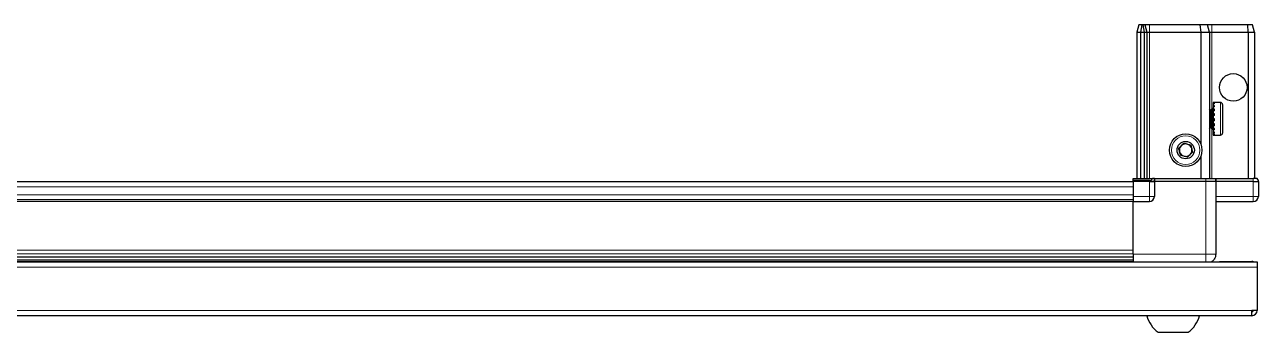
# Model space of a CAD drawing. Header units: millimetres. Extents: x 355 to 3897, y -219 to 1534.
# Drawn here: x 1019 to 1511.4, y -219.1 to -96.5 of the extents above; entities that cross this region are included whole.
import ezdxf

# ---------------------------------------------------------------- set-up
doc = ezdxf.new("R2010")
doc.units = ezdxf.units.MM

msp = doc.modelspace()

# ---------------------------------------------------------------- linework, layer by layer
at = {"color": 7, "linetype": 'Continuous', "lineweight": 25}
for p, q in [((1463.7, -96.49), (1462.9, -99.49)), ((1464.85, -96.49), (1463.7, -96.49)), ((1464.85, -96.49), (1464.4, -99.49)), ((1465.35, -96.49), (1464.85, -96.49)), ((1465.35, -96.49), (1465.9, -99.49)), ((1466.09, -96.49), (1465.35, -96.49)), ((1466.09, -96.49), (1466.9, -99.49)), ((1467.9, -96.49), (1466.09, -96.49)), ((1488.06, -96.49), (1467.9, -96.49)), ((1488.06, -96.49), (1488.4, -99.49)), ((1491.09, -96.49), (1488.06, -96.49)), ((1491.9, -99.49), (1491.09, -96.49)), ((1492.9, -96.49), (1491.09, -96.49)), ((1507.24, -96.49), (1492.9, -96.49)), ((1507.4, -99.49), (1507.24, -96.49)), ((1509.09, -96.49), (1507.24, -96.49)), ((1509.9, -99.49), (1509.09, -96.49)), ((1462.9, -99.49), (1464.4, -99.49)), ((1462.9, -99.49), (1462.9, -157.79)), ((1464.4, -99.49), (1465.9, -99.49)), ((1464.4, -99.49), (1464.4, -157.79)), ((1465.9, -99.49), (1466.9, -99.49)), ((1465.9, -99.49), (1465.9, -157.79)), ((1466.9, -99.49), (1466.9, -157.79)), ((1466.9, -99.49), (1467.9, -99.49)), ((1467.9, -99.49), (1488.4, -99.49)), ((1488.4, -99.49), (1488.4, -143.99)), ((1488.4, -99.49), (1491.9, -99.49)), ((1491.9, -99.49), (1491.9, -157.79)), ((1491.9, -99.49), (1492.9, -99.49)), ((1492.9, -99.49), (1507.4, -99.49)), ((1507.4, -99.49), (1509.9, -99.49)), ((1507.4, -99.49), (1507.4, -157.79)), ((1509.9, -99.49), (1509.9, -157.79)), ((1496.3, -127.49), (1493.4, -127.49)), ((1493.9, -127.49), (1493.4, -127.49)), ((1493.4, -127.49), (1493.4, -127.53)), ((1493.4, -127.53), (1493.4, -127.82)), ((1493.9, -127.53), (1493.4, -127.53)), ((1493.9, -127.82), (1493.4, -127.82)), ((1493.4, -127.82), (1493.4, -128.09)), ((1493.9, -127.53), (1493.9, -127.49)), ((1493.9, -128.09), (1493.9, -127.82)), ((1491.93, -129.99), (1491.9, -129.99)), ((1492.41, -130.68), (1491.93, -129.99)), ((1491.93, -129.99), (1491.93, -137.99)), ((1492.9, -129.99), (1492.41, -130.68)), ((1492.41, -130.68), (1492.41, -137.3)), ((1492.9, -129.99), (1492.9, -137.99)), ((1493.4, -129.59), (1493.3, -129.59)), ((1493.3, -129.59), (1493.3, -138.39)), ((1493.9, -128.09), (1493.4, -128.09)), ((1493.4, -128.09), (1493.4, -128.76)), ((1493.9, -128.76), (1493.4, -128.76)), ((1493.4, -128.76), (1493.4, -129.23)), ((1493.4, -129.23), (1493.4, -130.21)), ((1493.9, -129.23), (1493.4, -129.23)), ((1493.9, -130.21), (1493.4, -130.21)), ((1493.4, -130.21), (1493.4, -130.83)), ((1493.4, -130.83), (1493.4, -132.03)), ((1493.9, -130.83), (1493.4, -130.83)), ((1493.9, -132.03), (1493.4, -132.03)), ((1493.4, -132.03), (1493.4, -132.66)), ((1493.9, -132.66), (1493.4, -132.66)), ((1493.4, -132.74), (1493.4, -134.04)), ((1493.9, -132.74), (1493.4, -132.74)), ((1493.9, -129.23), (1493.9, -128.76)), ((1493.9, -130.83), (1493.9, -130.21)), ((1493.9, -132.74), (1493.9, -132.03)), ((1497.1, -128.29), (1497.1, -139.69)), ((1491.93, -137.99), (1492.41, -137.3)), ((1492.41, -137.3), (1492.9, -137.99)), ((1493.9, -134.04), (1493.4, -134.04)), ((1493.9, -134.52), (1493.4, -134.52)), ((1493.4, -134.52), (1493.4, -134.77)), ((1493.4, -134.77), (1493.4, -136.04)), ((1493.9, -134.77), (1493.4, -134.77)), ((1493.9, -136.04), (1493.4, -136.04)), ((1493.4, -136.04), (1493.4, -136.73)), ((1493.4, -136.73), (1493.4, -137.85)), ((1493.9, -136.73), (1493.4, -136.73)), ((1493.9, -137.85), (1493.4, -137.85)), ((1493.4, -137.85), (1493.4, -138.42)), ((1493.9, -134.77), (1493.9, -134.04)), ((1493.9, -136.73), (1493.9, -136.04)), ((1493.9, -138.42), (1493.9, -137.85)), ((1491.9, -137.99), (1491.93, -137.99)), ((1493.3, -138.39), (1493.4, -138.39)), ((1493.4, -138.42), (1493.4, -139.27)), ((1493.9, -138.42), (1493.4, -138.42)), ((1493.9, -139.27), (1493.4, -139.27)), ((1493.4, -139.27), (1493.4, -139.67)), ((1493.4, -139.67), (1493.4, -140.18)), ((1493.9, -139.67), (1493.4, -139.67)), ((1493.9, -140.18), (1493.4, -140.18)), ((1493.4, -140.18), (1493.4, -140.37)), ((1493.4, -140.37), (1493.4, -140.49)), ((1493.9, -140.37), (1493.4, -140.37)), ((1493.4, -140.49), (1496.3, -140.49)), ((1493.9, -139.67), (1493.9, -139.27)), ((1493.9, -140.37), (1493.9, -140.18)), ((1488.4, -148.99), (1488.4, -157.79)), ((1461.4, -159.14), (561.4, -159.14)), ((1461.4, -157.79), (1469.22, -157.79)), ((1461.4, -158.65), (1461.4, -157.79)), ((1467.9, -158.65), (1461.4, -158.65)), ((1461.4, -158.99), (1461.4, -158.65)), ((1467.9, -158.99), (1461.4, -158.99)), ((1461.4, -158.99), (1461.4, -164.99)), ((1467.9, -158.99), (1469.9, -158.99)), ((1469.9, -158.99), (1467.9, -158.99)), ((1469.9, -157.79), (1469.22, -157.79)), ((1469.9, -158.99), (1469.9, -157.79)), ((1469.9, -157.79), (1470.1, -157.79)), ((1470.1, -158.99), (1469.9, -158.99)), ((1469.9, -158.99), (1469.9, -164.99)), ((1470.1, -157.79), (1490.4, -157.79)), ((1490.4, -158.99), (1470.1, -158.99)), ((1490.4, -157.79), (1494.4, -157.79)), ((1494.4, -158.99), (1490.4, -158.99)), ((1494.4, -158.99), (1494.4, -157.79)), ((1494.4, -157.79), (1494.6, -157.79)), ((1494.6, -158.99), (1494.4, -158.99)), ((1494.4, -158.99), (1494.4, -187.99)), ((1494.6, -157.79), (1509.4, -157.79)), ((1509.4, -158.99), (1494.6, -158.99)), ((1510.9, -157.79), (1509.4, -157.79)), ((1509.4, -158.99), (1511.4, -158.99)), ((1511.4, -158.65), (1510.9, -157.79)), ((1511.4, -158.65), (1510.9, -157.79)), ((1511.4, -158.99), (1511.4, -158.65)), ((1511.4, -158.99), (1511.4, -158.65)), ((1511.4, -158.99), (1511.4, -158.99)), ((1511.4, -158.99), (1511.4, -164.99)), ((1461.4, -166.34), (561.4, -166.34)), ((1461.4, -164.99), (1461.4, -166.99)), ((1461.4, -166.99), (1467.9, -166.99)), ((1461.4, -187.99), (1461.4, -166.99)), ((1494.4, -166.99), (1509.4, -166.99)), ((511.9, -190.99), (1510.9, -190.99)), ((561.4, -189.01), (1461.4, -189.01)), ((561.4, -189.04), (1461.4, -189.04)), ((1435.27, -190.84), (587.52, -190.84)), ((1429.9, -190.99), (1429.9, -190.84)), ((1430.07, -190.99), (1430.07, -190.84)), ((1430.28, -190.99), (1430.28, -190.84)), ((1430.84, -190.99), (1430.84, -190.84)), ((1431.26, -190.99), (1431.26, -190.84)), ((1432.15, -190.99), (1432.15, -190.84)), ((1432.74, -190.99), (1432.74, -190.84)), ((1433.88, -190.99), (1433.88, -190.84)), ((1434.58, -190.99), (1434.58, -190.84)), ((1435.86, -190.84), (1435.27, -190.84)), ((1435.86, -190.99), (1435.86, -190.84)), ((1435.87, -190.84), (1435.86, -190.84)), ((1436.6, -190.84), (1435.87, -190.84)), ((1436.03, -190.99), (1436.03, -190.84)), ((1436.53, -190.99), (1436.53, -190.84)), ((1436.6, -190.99), (1436.6, -190.84)), ((1437.62, -190.84), (1436.6, -190.84)), ((1436.6, -190.84), (1436.6, -190.84)), ((1461.4, -190.84), (1437.52, -190.84)), ((1437.89, -190.99), (1437.89, -190.84)), ((1438.6, -190.99), (1438.6, -190.84)), ((1439.77, -190.99), (1439.77, -190.84)), ((1440.38, -190.99), (1440.38, -190.84)), ((1441.32, -190.99), (1441.32, -190.84)), ((1441.77, -190.99), (1441.77, -190.84)), ((1442.39, -190.99), (1442.39, -190.84)), ((1442.64, -190.99), (1442.64, -190.84)), ((1442.87, -190.99), (1442.87, -190.84)), ((1442.89, -190.99), (1442.89, -190.84)), ((1461.55, -190.99), (1461.55, -187.99)), ((1495.9, -190.89), (1495.9, -190.99)), ((1495.9, -190.89), (1508.8, -190.89)), ((1510.9, -190.99), (1510.9, -193.09)), ((1510.9, -193.09), (1510.9, -210.39)), ((1510.9, -210.39), (1508.8, -210.39)), ((1508.8, -212.49), (1508.8, -210.39)), ((1508.8, -212.49), (514, -212.49)), ((1471.4, -219.09), (1483.4, -219.09))]:
    msp.add_line(p, q, dxfattribs=at)
at = {"color": 8, "linetype": 'Continuous', "lineweight": 18}
for p, q in [((1467.9, -96.49), (1467.9, -99.49)), ((1492.9, -99.49), (1492.9, -96.49)), ((1467.9, -99.49), (1467.9, -157.79)), ((1492.9, -99.49), (1492.9, -129.99)), ((1496.3, -127.49), (1496.3, -140.49)), ((1492.9, -137.99), (1492.9, -157.79)), ((1461.4, -161.14), (561.4, -161.14)), ((1467.9, -158.99), (1467.9, -158.65)), ((1467.9, -158.99), (1467.9, -164.99)), ((1470.1, -157.79), (1470.1, -158.99)), ((1490.4, -158.99), (1490.4, -157.79)), ((1490.4, -158.99), (1490.4, -187.99)), ((1494.6, -157.79), (1494.6, -158.99)), ((1509.4, -158.99), (1509.4, -157.79)), ((1509.4, -158.99), (1509.4, -164.99)), ((1461.4, -164.34), (561.4, -164.34)), ((1461.4, -166.99), (561.4, -166.99)), ((1467.9, -164.99), (1461.4, -164.99)), ((1469.9, -164.99), (1467.9, -164.99)), ((1467.9, -164.99), (1467.9, -166.99)), ((1509.4, -164.99), (1494.4, -164.99)), ((1511.4, -164.99), (1509.4, -164.99)), ((1509.4, -166.99), (1509.4, -164.99)), ((561.4, -186.39), (1461.4, -186.39)), ((1461.4, -187.8), (561.4, -187.8)), ((561.4, -190.25), (1461.4, -190.25)), ((1490.4, -187.99), (1461.4, -187.99)), ((1508.8, -190.99), (1508.8, -190.89)), ((1510.9, -193.09), (511.9, -193.09)), ((1508.8, -210.39), (514, -210.39))]:
    msp.add_line(p, q, dxfattribs=at)
at = {"color": 7, "linetype": 'Continuous', "lineweight": 25, "flags": 128}
msp.add_lwpolyline([(1509.44, -190.99), (1509.21, -190.93), (1508.8, -190.89)], dxfattribs=at)
at = {"color": 7, "linetype": 'Continuous', "lineweight": 25}
for centre, radius in [((1501.4, -121.49), 5.5), ((1482.4, -146.49), 6.5), ((1482.4, -146.49), 3.46)]:
    msp.add_circle(centre, radius, dxfattribs=at)
at = {"color": 8, "linetype": 'Continuous', "lineweight": 18}
msp.add_circle((1482.4, -146.49), 5.7, dxfattribs=at)
at = {"color": 7, "linetype": 'Continuous', "lineweight": 25}
for centre, radius, start, end in [((1496.3, -128.29), 0.8, 0, 90), ((1492.9, -129.59), 0.4, 270, 0), ((1492.9, -138.39), 0.4, 0, 90), ((1496.3, -139.69), 0.8, 270, 360), ((1482.4, -146.49), 2.5, 134.6767, 194.6767), ((1482.4, -146.49), 2.5, 194.6767, 254.6767), ((1482.4, -146.49), 2.5, 74.6767, 134.6767), ((1482.4, -146.49), 2.5, 14.6767, 74.6767), ((1482.4, -146.49), 2.5, 314.6767, 14.6767), ((1482.4, -146.49), 2.5, 254.6767, 314.6767), ((1467.9, -164.99), 2, 270, 0), ((1509.4, -164.99), 2, 270, 0), ((1508.8, -210.39), 0.6, 270, 0), ((1508.8, -210.39), 2.1, 270, 0), ((1478.42, -209.46), 11.91, 194.7004, 233.8734), ((1476.37, -209.46), 11.91, 306.1266, 345.2996)]:
    msp.add_arc(centre, radius, start, end, dxfattribs=at)
msp.add_ellipse((1467.9, -155.19), major_axis=(0, 3.46), ratio=0.57735, start_param=3.141593, end_param=3.864327, dxfattribs=at)
for points, knots in [([(1479.61, -145.72), (1479.98, -145.36), (1480.66, -144.68), (1481.35, -144.01), (1481.66, -143.69)], [0, 0, 0, 0, 0.534686, 1, 1, 1, 1]), ([(1480.34, -148.52), (1480.26, -148.18), (1480.05, -147.39), (1479.8, -146.42), (1479.64, -145.84), (1479.61, -145.72)], [0, 0, 0, 0, 0.362901, 0.866875, 1, 1, 1, 1]), ([(1481.66, -143.69), (1482.16, -143.83), (1483.09, -144.09), (1484.02, -144.34), (1484.45, -144.46)], [0, 0, 0, 0, 0.5346859, 1, 1, 1, 1]), ([(1485.18, -147.25), (1484.81, -147.61), (1484.13, -148.29), (1483.44, -148.97), (1483.13, -149.28)], [0, 0, 0, 0, 0.534686, 1, 1, 1, 1]), ([(1484.45, -144.46), (1484.48, -144.58), (1484.63, -145.16), (1484.88, -146.12), (1485.09, -146.92), (1485.18, -147.25)], [0, 0, 0, 0, 0.1331247, 0.6370994, 1, 1, 1, 1]), ([(1483.13, -149.28), (1482.63, -149.14), (1481.7, -148.89), (1480.77, -148.63), (1480.34, -148.52)], [0, 0, 0, 0, 0.534686, 1, 1, 1, 1]), ([(1461.4, -187.99), (1461.4, -188.38), (1461.4, -189.17), (1461.4, -190.19), (1461.4, -190.82), (1461.4, -190.98), (1461.4, -190.99)], [0, 0, 0, 0, 0.32552, 0.65104, 0.97656, 1, 1, 1, 1]), ([(1494.4, -187.99), (1494.35, -188.43), (1494.28, -189.1), (1493.84, -189.92), (1493.39, -190.47), (1492.98, -190.83), (1492.72, -190.96), (1492.67, -190.99)], [0, 0, 0, 0, 0.363018, 0.558438, 0.758004, 0.95757, 1, 1, 1, 1])]:
    msp.add_open_spline(points, degree=3, knots=knots, dxfattribs=at)
at = {"color": 8, "linetype": 'Continuous', "lineweight": 18}
msp.add_open_spline([(1490.4, -187.99), (1490.4, -188.43), (1490.4, -189.1), (1490.4, -189.92), (1490.4, -190.47), (1490.4, -190.83), (1490.4, -190.96), (1490.4, -190.99)], degree=3, knots=[0, 0, 0, 0, 0.3630185, 0.5584377, 0.7580039, 0.9575702, 1, 1, 1, 1], dxfattribs=at)
msp.add_open_spline([(1494.4, -187.99), (1494.34, -187.99), (1494.22, -187.99), (1493.29, -187.99), (1491.97, -187.99), (1490.92, -187.99), (1490.4, -187.99)], degree=3, dxfattribs=at)

doc.saveas('drawing.dxf')
